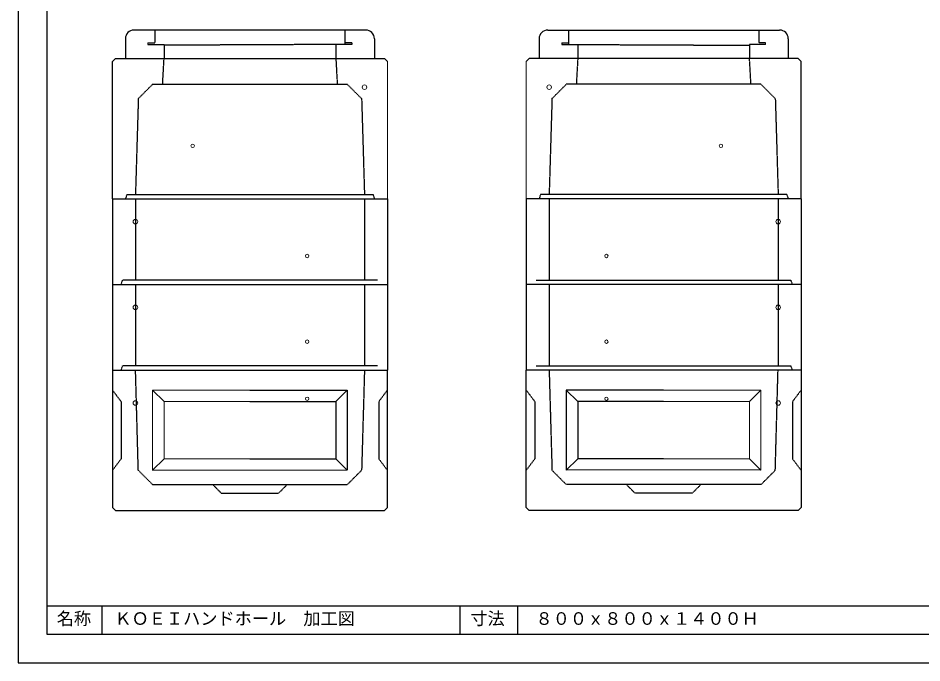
# Model space of a CAD drawing. Units: millimetres, scale not verified. Extents: x -297 to 298, y -210 to 211.
# Drawn here: x -297 to 18.7, y -210 to 15.4 of the extents above; entities that cross this region are included whole.
import ezdxf
from ezdxf.enums import TextEntityAlignment as Align

# ---------------------------------------------------------------- set-up
doc = ezdxf.new("R2010")
doc.units = ezdxf.units.MM
doc.linetypes.add('USER2', pattern=[4.7625, 3.175, -1.5875])
doc.layers.add('0-0', color=7, linetype='Continuous')
for name, color, linetype, lineweight in [('0-1_0', 9, 'Continuous', 25), ('0-3_pen1実線', 4, 'Continuous', 13), ('0-4_pen2実線', 3, 'Continuous', 13), ('0-5_pen3実線', 7, 'Continuous', 25), ('0-6_pen4実線', 7, 'Continuous', 25), ('0-7_pen2破線', 3, 'USER2', 25), ('0-9_draw', 7, 'Continuous', 13)]:
    doc.layers.add(name, color=color, linetype=linetype, lineweight=lineweight)
doc.styles.add('ＭＳ ゴシック', font='')
doc.styles.get('ＭＳ ゴシック').set_extended_font_data('MS Gothic')

# ---------------------------------------------------------------- blocks, each defined once
blk = doc.blocks.new('部分図 1')
at = {"layer": '0-1_0'}
blk.add_lwpolyline([(0.1, 0.3), (11898.1, 0.3), (11898.1, 8410.3), (0.1, 8410.3)], close=True, dxfattribs=at)
at = {"layer": '0-3_pen1実線'}
for p, q in [((1019.7, 4318.04), (1013.74, 4324)), ((5110.3, 4318.04), (5116.26, 4324))]:
    blk.add_line(p, q, dxfattribs=at)
at = {"layer": '0-4_pen2実線'}
for p, q in [((907.7, 4336), (907.7, 4324)), ((5222.3, 4336), (5222.3, 4324))]:
    blk.add_line(p, q, dxfattribs=at)
for centre, radius in [((2420, 4025), 16), ((3710, 4025), 16), ((1220, 3615), 12), ((4910, 3615), 12), ((820, 3085.1), 16), ((5310, 3085.1), 16), ((2020, 2845.1), 12), ((4110, 2845.1), 12), ((820, 2486), 16), ((5310, 2486), 16), ((2020, 2246), 12), ((4110, 2246), 12), ((820, 1817), 16), ((2020, 1847), 12), ((4110, 1847), 12), ((5310, 1817), 16)]:
    blk.add_circle(centre, radius, dxfattribs=at)
at = {"layer": '0-5_pen3実線'}
for p, q in [((2429.7, 4424), (809.7, 4424)), ((3700.3, 4424), (5320.3, 4424)), ((749.7, 4364), (749.7, 4224)), ((2489.7, 4364), (2489.7, 4224)), ((3640.3, 4364), (3640.3, 4224)), ((5380.3, 4364), (5380.3, 4224)), ((660, 4205), (680, 4225)), ((660, 3245), (660, 4205)), ((680, 4225), (2560, 4225)), ((5450, 4225), (3570, 4225)), ((5470, 4205), (5450, 4225)), ((5470, 3245), (5470, 4205)), ((660, 3245.1), (660, 2645.1)), ((660, 3245), (2580, 3245)), ((2580, 3245.1), (2580, 2645.1)), ((3550, 3245.1), (3550, 2645.1)), ((5470, 3245), (3550, 3245)), ((5470, 3245.1), (5470, 2645.1)), ((660, 2646), (660, 2046)), ((660, 2645.1), (2580, 2645.1)), ((2580, 2646), (2580, 2046)), ((3550, 2646), (3550, 2046)), ((5470, 2645.1), (3550, 2645.1)), ((5470, 2646), (5470, 2046)), ((660, 2047), (660, 1087)), ((660, 2046), (2580, 2046)), ((2580, 1087), (2580, 2047)), ((3550, 1087), (3550, 2047)), ((5470, 2046), (3550, 2046)), ((5470, 2047), (5470, 1087)), ((1620, 1907), (2300, 1907)), ((2300, 1907), (2220, 1827)), ((2300, 1907), (2300, 1347)), ((4510, 1907), (3830, 1907)), ((3830, 1907), (3910, 1827)), ((3830, 1907), (3830, 1347)), ((1620, 1827), (2220, 1827)), ((2220, 1827), (2220, 1427)), ((4510, 1827), (3910, 1827)), ((3910, 1827), (3910, 1427)), ((1620, 1427), (2220, 1427)), ((2220, 1427), (2300, 1347)), ((3910, 1427), (3830, 1347)), ((4510, 1427), (3910, 1427)), ((940, 1347), (2297.06, 1349.94)), ((5190, 1347), (3832.94, 1349.94)), ((660, 1087), (680, 1067)), ((2580, 1087), (2560, 1067)), ((3550, 1087), (3570, 1067)), ((5470, 1087), (5450, 1067)), ((680, 1067), (2560, 1067)), ((5450, 1067), (3570, 1067)), ((586.1, 400.3), (586.1, 200.3)), ((3488.1, 400.3), (3488.1, 200.3))]:
    blk.add_line(p, q, dxfattribs=at)
for centre, start, end in [((809.7, 4364), 90, 180), ((2429.7, 4364), 0, 90), ((3700.3, 4364), 90, 180), ((5320.3, 4364), 0, 90)]:
    blk.add_arc(centre, 60, start, end, dxfattribs=at)
at = {"layer": '0-6_pen4実線'}
for p, q in [((200.1, 400.3), (11709.1, 400.3)), ((3085.4, 400.3), (3085.4, 200.3))]:
    blk.add_line(p, q, dxfattribs=at)
blk.add_lwpolyline([(200.1, 200.3), (11709.1, 200.3), (11709.1, 8215.3), (200.1, 8215.3)], close=True, dxfattribs=at)
at = {"layer": '0-7_pen2破線'}
for p, q in [((955.7, 4424), (955.7, 4336)), ((2283.7, 4424), (2283.7, 4324)), ((3846.3, 4424), (3846.3, 4324)), ((5174.3, 4424), (5174.3, 4336)), ((907.7, 4336), (955.7, 4336)), ((907.7, 4324), (1019.7, 4324)), ((2331.7, 4324), (1019.7, 4318.04)), ((1019.7, 4324), (1019.7, 4224)), ((2219.7, 4324), (2219.7, 4224)), ((2331.7, 4336), (2283.7, 4336)), ((2331.7, 4336), (2331.7, 4324)), ((3798.3, 4336), (3846.3, 4336)), ((3798.3, 4336), (3798.3, 4324)), ((3798.3, 4324), (5110.3, 4318.04)), ((3910.3, 4324), (3910.3, 4224)), ((5110.3, 4324), (5110.3, 4224)), ((5222.3, 4324), (5110.3, 4324)), ((5222.3, 4336), (5174.3, 4336)), ((1010, 4045), (1020, 4225)), ((2220, 4225), (2230, 4045)), ((3910, 4225), (3900, 4045)), ((5120, 4045), (5110, 4225)), ((940, 4045), (840, 3945)), ((940, 4045), (1620, 4045)), ((1620, 4045), (2300, 4045)), ((2400, 3945), (2300, 4045)), ((3730, 3945), (3830, 4045)), ((4510, 4045), (3830, 4045)), ((5190, 4045), (4510, 4045)), ((5190, 4045), (5290, 3945)), ((840, 3945), (820, 3275)), ((2400, 3945), (2420, 3275)), ((3730, 3945), (3710, 3275)), ((5290, 3945), (5310, 3275)), ((760, 3275), (750, 3245)), ((760, 3275), (1620, 3275)), ((820, 3245.1), (820, 2675.1)), ((1620, 3275), (2480, 3275)), ((2420, 3245.1), (2420, 2675.1)), ((2480, 3275), (2490, 3245)), ((3650, 3275), (3640, 3245)), ((4510, 3275), (3650, 3275)), ((3710, 3245.1), (3710, 2675.1)), ((5370, 3275), (4510, 3275)), ((5310, 3245.1), (5310, 2675.1)), ((5370, 3275), (5380, 3245)), ((720, 2645.1), (730, 2675.1)), ((1620, 2675.1), (730, 2675.1)), ((2510, 2675.1), (1620, 2675.1)), ((3620, 2675.1), (4510, 2675.1)), ((4510, 2675.1), (5400, 2675.1)), ((5410, 2645.1), (5400, 2675.1)), ((820, 2646), (820, 2076)), ((2420, 2646), (2420, 2076)), ((3710, 2646), (3710, 2076)), ((5310, 2646), (5310, 2076)), ((720, 2046), (730, 2076)), ((1620, 2076), (730, 2076)), ((840, 1347), (820.82, 2047)), ((2510, 2076), (1620, 2076)), ((3620, 2076), (4510, 2076)), ((4510, 2076), (5400, 2076)), ((5290, 1347), (5309.18, 2047)), ((5410, 2046), (5400, 2076)), ((660, 1907), (720, 1827)), ((2580, 1907), (2520, 1827)), ((3550, 1907), (3610, 1827)), ((5470, 1907), (5410, 1827)), ((2520, 1827), (2520, 1427)), ((3610, 1827), (3610, 1427)), ((2520, 1427), (2580, 1347)), ((3610, 1427), (3550, 1347)), ((940, 1247), (840, 1347)), ((5190, 1247), (5290, 1347)), ((940, 1247), (2300, 1247)), ((1420, 1187), (1360, 1247)), ((1820, 1187), (1880, 1247)), ((5190, 1247), (3830, 1247)), ((4310, 1187), (4250, 1247)), ((4710, 1187), (4770, 1247)), ((1420, 1187), (1820, 1187)), ((4710, 1187), (4310, 1187))]:
    blk.add_line(p, q, dxfattribs=at)
for points in [[(2420, 2047), (2400, 1347), (2300, 1247)], [(3710, 2047), (3730, 1347), (3830, 1247)], [(720, 1827), (720, 1427), (660, 1347)], [(5410, 1827), (5410, 1427), (5470, 1347)]]:
    blk.add_lwpolyline(points, dxfattribs=at)
at = {"layer": '0-9_draw'}
for p, q in [((2580, 4205), (2560, 4225)), ((2580, 4205), (2580, 3245)), ((3550, 4205), (3570, 4225)), ((3550, 4205), (3550, 3245)), ((940, 1907), (1620, 1907)), ((940, 1907), (940, 1347)), ((940, 1907), (1020, 1827)), ((5190, 1907), (4510, 1907)), ((5190, 1907), (5110, 1827)), ((5190, 1907), (5190, 1347)), ((1020, 1827), (1620, 1827)), ((1020, 1827), (1020, 1427)), ((5110, 1827), (4510, 1827)), ((5110, 1827), (5110, 1427)), ((1020, 1427), (940, 1347)), ((1020, 1427), (1620, 1427)), ((5110, 1427), (4510, 1427)), ((5110, 1427), (5190, 1347))]:
    blk.add_line(p, q, dxfattribs=at)
at = {"layer": '0-5_pen3実線', "style": 'ＭＳ ゴシック'}
for s, p in [('名称', (270.1, 240.3)), ('ＫＯＥＩハンドホール\u3000加工図', (673.1, 240.3)), ('寸法', (3159.3, 240.3)), ('８００ｘ８００ｘ１４００Ｈ', (3615.1, 240.3))]:
    blk.add_text(s, height=87.98, dxfattribs=at).set_placement(p, align=Align.BOTTOM_LEFT)

msp = doc.modelspace()

# ---------------------------------------------------------------- block references
at = {"layer": '0-0', "xscale": 0.05, "yscale": 0.05}
msp.add_blockref('部分図 1', (-297, -210), dxfattribs=at)

doc.saveas('drawing.dxf')
